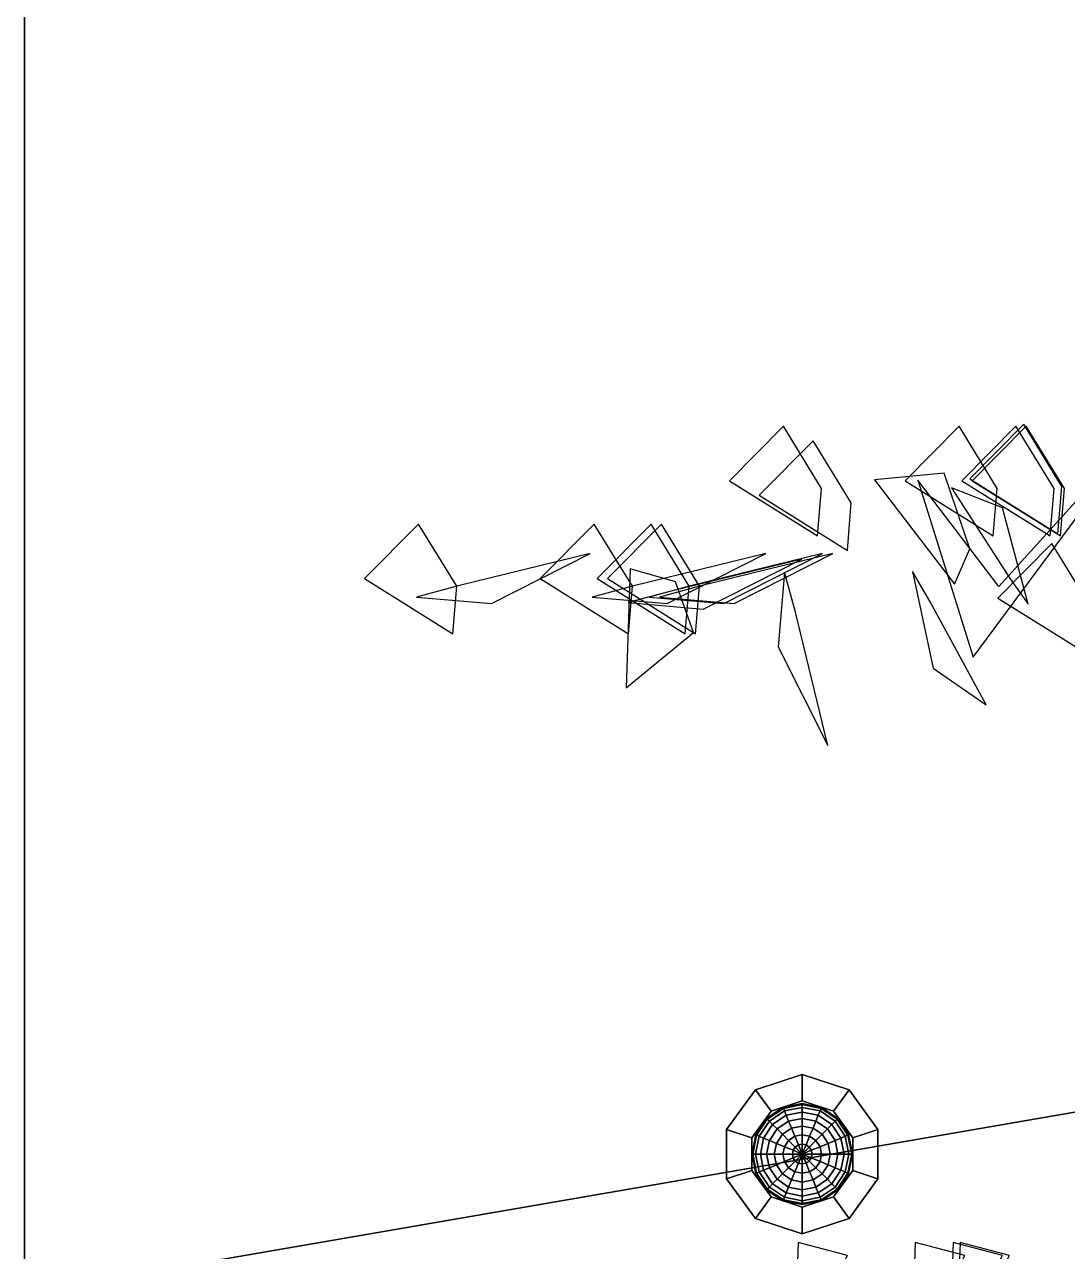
# Model space of a CAD drawing. Header units: millimetres. Extents: x 116.8 to 135.8, y -35.1 to -13.1.
# Drawn here: x 128.843 to 129.877, y -20.523 to -19.307 of the extents above; entities that cross this region are included whole.
import ezdxf

# ---------------------------------------------------------------- set-up
doc = ezdxf.new("R2010")
doc.units = ezdxf.units.MM
for name, color, linetype in [('copertura', 252, 'Continuous'), ('cromato', 251, 'Continuous'), ('foglie', 62, 'Continuous'), ('lampada', 2, 'Continuous'), ('marmo', 7, 'Continuous'), ('parete_interna', 7, 'Continuous'), ('prato', 83, 'Continuous'), ('RIVESTIMENTO', 33, 'Continuous')]:
    doc.layers.add(name, color=color, linetype=linetype)

msp = doc.modelspace()

# ---------------------------------------------------------------- linework, layer by layer
at = {"layer": 'copertura'}
msp.add_3dface([(127.943, -18.1399, 8.1), (127.943, -20.6399, 8.1), (130.343, -20.6399, 8.1), (130.343, -18.1399, 8.1)], dxfattribs=at)
at = {"layer": 'cromato'}
for points in [[(129.6137, -20.3742, 7.8), (129.6137, -20.3479, 7.8), (129.5674, -20.363, 7.8), (129.5828, -20.3843, 7.8)], [(129.5828, -20.3843, 7.775), (129.5674, -20.363, 7.775), (129.6137, -20.3479, 7.775), (129.6137, -20.3742, 7.775)], [(129.5674, -20.363, 7.8), (129.6137, -20.3479, 7.8), (129.6137, -20.3479, 7.775), (129.5674, -20.363, 7.775)], [(129.6446, -20.3843, 7.8), (129.6601, -20.363, 7.8), (129.6137, -20.3479, 7.8), (129.6137, -20.3742, 7.8)], [(129.6137, -20.3742, 7.775), (129.6137, -20.3479, 7.775), (129.6601, -20.363, 7.775), (129.6446, -20.3843, 7.775)], [(129.6137, -20.3479, 7.8), (129.6601, -20.363, 7.8), (129.6601, -20.363, 7.775), (129.6137, -20.3479, 7.775)], [(129.6137, -20.3479, 7.8), (129.6137, -20.3742, 7.8), (129.6137, -20.3742, 7.775), (129.6137, -20.3479, 7.775)], [(129.5828, -20.3843, 7.8), (129.5674, -20.363, 7.8), (129.5387, -20.4024, 7.8), (129.5637, -20.4106, 7.8)], [(129.5637, -20.4106, 7.775), (129.5387, -20.4024, 7.775), (129.5674, -20.363, 7.775), (129.5828, -20.3843, 7.775)], [(129.5387, -20.4024, 7.8), (129.5674, -20.363, 7.8), (129.5674, -20.363, 7.775), (129.5387, -20.4024, 7.775)], [(129.5674, -20.363, 7.8), (129.5828, -20.3843, 7.8), (129.5828, -20.3843, 7.775), (129.5674, -20.363, 7.775)], [(129.6637, -20.4106, 7.8), (129.6887, -20.4024, 7.8), (129.6601, -20.363, 7.8), (129.6446, -20.3843, 7.8)], [(129.6446, -20.3843, 7.775), (129.6601, -20.363, 7.775), (129.6887, -20.4024, 7.775), (129.6637, -20.4106, 7.775)], [(129.6446, -20.3843, 7.8), (129.6601, -20.363, 7.8), (129.6601, -20.363, 7.775), (129.6446, -20.3843, 7.775)], [(129.6601, -20.363, 7.8), (129.6887, -20.4024, 7.8), (129.6887, -20.4024, 7.775), (129.6601, -20.363, 7.775)], [(129.6137, -20.3742, 7.775), (129.5828, -20.3843, 7.775), (129.5828, -20.3843, 7.8), (129.6137, -20.3742, 7.8)], [(129.6446, -20.3843, 7.775), (129.6137, -20.3742, 7.775), (129.6137, -20.3742, 7.8), (129.6446, -20.3843, 7.8)], [(129.5828, -20.3843, 7.775), (129.5637, -20.4106, 7.775), (129.5637, -20.4106, 7.8), (129.5828, -20.3843, 7.8)], [(129.6637, -20.4106, 7.775), (129.6446, -20.3843, 7.775), (129.6446, -20.3843, 7.8), (129.6637, -20.4106, 7.8)], [(129.5637, -20.4431, 7.8), (129.5387, -20.4512, 7.8), (129.5387, -20.4024, 7.8), (129.5637, -20.4106, 7.8)], [(129.5637, -20.4106, 7.775), (129.5387, -20.4024, 7.775), (129.5387, -20.4512, 7.775), (129.5637, -20.4431, 7.775)], [(129.5637, -20.4106, 7.8), (129.5387, -20.4024, 7.8), (129.5387, -20.4024, 7.775), (129.5637, -20.4106, 7.775)], [(129.5387, -20.4024, 7.8), (129.5387, -20.4512, 7.8), (129.5387, -20.4512, 7.775), (129.5387, -20.4024, 7.775)], [(129.5637, -20.4431, 7.775), (129.5637, -20.4106, 7.775), (129.5637, -20.4106, 7.8), (129.5637, -20.4431, 7.8)], [(129.6637, -20.4431, 7.8), (129.6887, -20.4512, 7.8), (129.6887, -20.4024, 7.8), (129.6637, -20.4106, 7.8)], [(129.6637, -20.4106, 7.775), (129.6887, -20.4024, 7.775), (129.6887, -20.4512, 7.775), (129.6637, -20.4431, 7.775)], [(129.6887, -20.4024, 7.8), (129.6637, -20.4106, 7.8), (129.6637, -20.4106, 7.775), (129.6887, -20.4024, 7.775)], [(129.6637, -20.4431, 7.775), (129.6637, -20.4106, 7.775), (129.6637, -20.4106, 7.8), (129.6637, -20.4431, 7.8)], [(129.6887, -20.4024, 7.8), (129.6887, -20.4512, 7.8), (129.6887, -20.4512, 7.775), (129.6887, -20.4024, 7.775)], [(129.5828, -20.4693, 7.8), (129.5674, -20.4906, 7.8), (129.5387, -20.4512, 7.8), (129.5637, -20.4431, 7.8)], [(129.5637, -20.4431, 7.775), (129.5387, -20.4512, 7.775), (129.5674, -20.4906, 7.775), (129.5828, -20.4693, 7.775)], [(129.5637, -20.4431, 7.8), (129.5387, -20.4512, 7.8), (129.5387, -20.4512, 7.775), (129.5637, -20.4431, 7.775)], [(129.5828, -20.4693, 7.775), (129.5637, -20.4431, 7.775), (129.5637, -20.4431, 7.8), (129.5828, -20.4693, 7.8)], [(129.6637, -20.4431, 7.8), (129.6887, -20.4512, 7.8), (129.6601, -20.4906, 7.8), (129.6446, -20.4693, 7.8)], [(129.6446, -20.4693, 7.775), (129.6601, -20.4906, 7.775), (129.6887, -20.4512, 7.775), (129.6637, -20.4431, 7.775)], [(129.6637, -20.4431, 7.775), (129.6446, -20.4693, 7.775), (129.6446, -20.4693, 7.8), (129.6637, -20.4431, 7.8)], [(129.6887, -20.4512, 7.8), (129.6637, -20.4431, 7.8), (129.6637, -20.4431, 7.775), (129.6887, -20.4512, 7.775)], [(129.5387, -20.4512, 7.8), (129.5674, -20.4906, 7.8), (129.5674, -20.4906, 7.775), (129.5387, -20.4512, 7.775)], [(129.6601, -20.4906, 7.8), (129.6887, -20.4512, 7.8), (129.6887, -20.4512, 7.775), (129.6601, -20.4906, 7.775)], [(129.6137, -20.4794, 7.8), (129.6137, -20.5057, 7.8), (129.5674, -20.4906, 7.8), (129.5828, -20.4693, 7.8)], [(129.5828, -20.4693, 7.775), (129.5674, -20.4906, 7.775), (129.6137, -20.5057, 7.775), (129.6137, -20.4794, 7.775)], [(129.5828, -20.4693, 7.8), (129.5674, -20.4906, 7.8), (129.5674, -20.4906, 7.775), (129.5828, -20.4693, 7.775)], [(129.6137, -20.4794, 7.775), (129.5828, -20.4693, 7.775), (129.5828, -20.4693, 7.8), (129.6137, -20.4794, 7.8)], [(129.6446, -20.4693, 7.8), (129.6601, -20.4906, 7.8), (129.6137, -20.5057, 7.8), (129.6137, -20.4794, 7.8)], [(129.6137, -20.4794, 7.775), (129.6137, -20.5057, 7.775), (129.6601, -20.4906, 7.775), (129.6446, -20.4693, 7.775)], [(129.6446, -20.4693, 7.775), (129.6137, -20.4794, 7.775), (129.6137, -20.4794, 7.8), (129.6446, -20.4693, 7.8)], [(129.6446, -20.4693, 7.8), (129.6601, -20.4906, 7.8), (129.6601, -20.4906, 7.775), (129.6446, -20.4693, 7.775)], [(129.6137, -20.4794, 7.8), (129.6137, -20.5057, 7.8), (129.6137, -20.5057, 7.775), (129.6137, -20.4794, 7.775)], [(129.5674, -20.4906, 7.8), (129.6137, -20.5057, 7.8), (129.6137, -20.5057, 7.775), (129.5674, -20.4906, 7.775)], [(129.6137, -20.5057, 7.8), (129.6601, -20.4906, 7.8), (129.6601, -20.4906, 7.775), (129.6137, -20.5057, 7.775)]]:
    msp.add_3dface(points, dxfattribs=at)
at = {"layer": 'foglie'}
for points in [[(129.6329, -19.7672, 2.5103), (129.595, -19.7056, 2.477), (129.5416, -19.7596, 2.3709), (129.6289, -19.8142, 2.4844)], [(129.807, -19.7672, 2.0342), (129.7691, -19.7056, 2.0009), (129.7157, -19.7596, 1.8948), (129.803, -19.8142, 2.0083)], [(129.9541, -19.7034, 1.6814), (129.8086, -19.8643, 1.8324), (129.7282, -19.759, 1.7509), (129.7831, -19.9343, 1.7633)], [(129.8633, -19.7672, 2.6997), (129.8255, -19.7056, 2.6664), (129.772, -19.7596, 2.5603), (129.8593, -19.8142, 2.6738)], [(129.871, -19.7652, 3.5202), (129.8332, -19.7035, 3.487), (129.7797, -19.7575, 3.3809), (129.8671, -19.8122, 3.4944)], [(129.8735, -19.7672, 3.0529), (129.8357, -19.7056, 3.0197), (129.7822, -19.7596, 2.9136), (129.8696, -19.8142, 3.0271)], [(129.6623, -19.7816, 1.6386), (129.6245, -19.7199, 1.6053), (129.571, -19.774, 1.4992), (129.6584, -19.8286, 1.6127)], [(129.7798, -19.8271, 1.8029), (129.7542, -19.7522, 1.7944), (129.6852, -19.7588, 1.6838), (129.7646, -19.8619, 1.7648)], [(129.8199, -19.8566, 2.2499), (129.8377, -19.882, 2.277), (129.8121, -19.7864, 2.277), (129.7617, -19.7667, 2.1657)], [(129.2713, -19.8641, 2.6466), (129.2335, -19.8025, 2.6133), (129.18, -19.8565, 2.5072), (129.2674, -19.9111, 2.6207)], [(129.4454, -19.8641, 2.1705), (129.4076, -19.8025, 2.1372), (129.3541, -19.8565, 2.0311), (129.4415, -19.9111, 2.1446)], [(129.5018, -19.8641, 2.836), (129.4639, -19.8025, 2.8027), (129.4105, -19.8565, 2.6966), (129.4978, -19.9111, 2.8102)], [(129.512, -19.8641, 3.1892), (129.4742, -19.8025, 3.156), (129.4207, -19.8565, 3.0499), (129.508, -19.9111, 3.1634)], [(129.8989, -19.8834, 1.9654), (129.8611, -19.8217, 1.9322), (129.8076, -19.8758, 1.8261), (129.895, -19.9304, 1.9396)], [(129.2713, -19.8641, 2.6466), (129.2315, -19.8748, 2.6466), (129.3057, -19.8813, 2.5814), (129.4034, -19.8318, 2.639)], [(129.4454, -19.8641, 2.1705), (129.4056, -19.8748, 2.1705), (129.4798, -19.8813, 2.1053), (129.5775, -19.8318, 2.1629)], [(129.4811, -19.8696, 3.6004), (129.4413, -19.8803, 3.6004), (129.5155, -19.8868, 3.5352), (129.6132, -19.8373, 3.5928)], [(129.5018, -19.8641, 2.836), (129.4619, -19.8748, 2.836), (129.5361, -19.8813, 2.7708), (129.6338, -19.8318, 2.8284)], [(129.512, -19.8641, 3.1892), (129.4722, -19.8748, 3.1892), (129.5464, -19.8813, 3.124), (129.6441, -19.8318, 3.1817)], [(129.4881, -19.8597, 3.6155), (129.4433, -19.8467, 3.551), (129.4393, -19.9647, 3.4954), (129.5059, -19.91, 3.6222)], [(129.6069, -19.8899, 3.6699), (129.5962, -19.8501, 3.6699), (129.5897, -19.9243, 3.6047), (129.6392, -20.022, 3.6623)], [(129.7402, -19.8789, 3.4396), (129.723, -19.8494, 3.4166), (129.7434, -19.9454, 3.4035), (129.7961, -19.9816, 3.5095)], [(129.6357, -20.5697, 1.7644), (129.6587, -20.5273, 1.7422), (129.6096, -20.5144, 1.6715), (129.6072, -20.5831, 1.7472)], [(129.7517, -20.5697, 1.447), (129.7747, -20.5273, 1.4248), (129.7257, -20.5144, 1.3541), (129.7233, -20.5831, 1.4298)], [(129.7893, -20.5697, 1.8907), (129.8123, -20.5273, 1.8685), (129.7633, -20.5144, 1.7978), (129.7608, -20.5831, 1.8734)], [(129.7961, -20.5697, 2.1262), (129.8191, -20.5273, 2.104), (129.7701, -20.5144, 2.0332), (129.7677, -20.5831, 2.1089)]]:
    msp.add_3dface(points, dxfattribs=at)
at = {"layer": 'lampada'}
for points in [[(129.595, -20.3815, 7.7652), (129.6137, -20.3778, 7.7652), (129.6137, -20.3768, 7.775), (129.5946, -20.3806, 7.775)], [(129.596, -20.3841, 7.7559), (129.6137, -20.3806, 7.7559), (129.6137, -20.3778, 7.7652), (129.595, -20.3815, 7.7652)], [(129.6137, -20.3778, 7.7652), (129.6325, -20.3815, 7.7652), (129.6329, -20.3806, 7.775), (129.6137, -20.3768, 7.775)], [(129.6137, -20.3806, 7.7559), (129.6314, -20.3841, 7.7559), (129.6325, -20.3815, 7.7652), (129.6137, -20.3778, 7.7652)], [(129.5791, -20.3921, 7.7652), (129.595, -20.3815, 7.7652), (129.5946, -20.3806, 7.775), (129.5784, -20.3915, 7.775)], [(129.5811, -20.3941, 7.7559), (129.596, -20.3841, 7.7559), (129.595, -20.3815, 7.7652), (129.5791, -20.3921, 7.7652)], [(129.5843, -20.3974, 7.7472), (129.5978, -20.3884, 7.7472), (129.596, -20.3841, 7.7559), (129.5811, -20.3941, 7.7559)], [(129.5887, -20.4018, 7.7396), (129.6002, -20.3941, 7.7396), (129.5978, -20.3884, 7.7472), (129.5843, -20.3974, 7.7472)], [(129.5978, -20.3884, 7.7472), (129.6137, -20.3852, 7.7472), (129.6137, -20.3806, 7.7559), (129.596, -20.3841, 7.7559)], [(129.6002, -20.3941, 7.7396), (129.6137, -20.3915, 7.7396), (129.6137, -20.3852, 7.7472), (129.5978, -20.3884, 7.7472)], [(129.6137, -20.3852, 7.7472), (129.6296, -20.3884, 7.7472), (129.6314, -20.3841, 7.7559), (129.6137, -20.3806, 7.7559)], [(129.6137, -20.3915, 7.7396), (129.6273, -20.3941, 7.7396), (129.6296, -20.3884, 7.7472), (129.6137, -20.3852, 7.7472)], [(129.6273, -20.3941, 7.7396), (129.6387, -20.4018, 7.7396), (129.6431, -20.3974, 7.7472), (129.6296, -20.3884, 7.7472)], [(129.6296, -20.3884, 7.7472), (129.6431, -20.3974, 7.7472), (129.6464, -20.3941, 7.7559), (129.6314, -20.3841, 7.7559)], [(129.6314, -20.3841, 7.7559), (129.6464, -20.3941, 7.7559), (129.6484, -20.3921, 7.7652), (129.6325, -20.3815, 7.7652)], [(129.6325, -20.3815, 7.7652), (129.6484, -20.3921, 7.7652), (129.6491, -20.3915, 7.775), (129.6329, -20.3806, 7.775)], [(129.5684, -20.408, 7.7652), (129.5791, -20.3921, 7.7652), (129.5784, -20.3915, 7.775), (129.5675, -20.4077, 7.775)], [(129.571, -20.4091, 7.7559), (129.5811, -20.3941, 7.7559), (129.5791, -20.3921, 7.7652), (129.5684, -20.408, 7.7652)], [(129.5753, -20.4109, 7.7472), (129.5843, -20.3974, 7.7472), (129.5811, -20.3941, 7.7559), (129.571, -20.4091, 7.7559)], [(129.5811, -20.4133, 7.7396), (129.5887, -20.4018, 7.7396), (129.5843, -20.3974, 7.7472), (129.5753, -20.4109, 7.7472)], [(129.5881, -20.4162, 7.7334), (129.5941, -20.4072, 7.7334), (129.5887, -20.4018, 7.7396), (129.5811, -20.4133, 7.7396)], [(129.5941, -20.4072, 7.7334), (129.6031, -20.4011, 7.7334), (129.6002, -20.3941, 7.7396), (129.5887, -20.4018, 7.7396)], [(129.6002, -20.4133, 7.7288), (129.6064, -20.4091, 7.7288), (129.6031, -20.4011, 7.7334), (129.5941, -20.4072, 7.7334)], [(129.6031, -20.4011, 7.7334), (129.6137, -20.399, 7.7334), (129.6137, -20.3915, 7.7396), (129.6002, -20.3941, 7.7396)], [(129.6064, -20.4091, 7.7288), (129.6137, -20.4077, 7.7288), (129.6137, -20.399, 7.7334), (129.6031, -20.4011, 7.7334)], [(129.6137, -20.399, 7.7334), (129.6244, -20.4011, 7.7334), (129.6273, -20.3941, 7.7396), (129.6137, -20.3915, 7.7396)], [(129.6137, -20.4077, 7.7288), (129.621, -20.4091, 7.7288), (129.6244, -20.4011, 7.7334), (129.6137, -20.399, 7.7334)], [(129.621, -20.4091, 7.7288), (129.6273, -20.4133, 7.7288), (129.6334, -20.4072, 7.7334), (129.6244, -20.4011, 7.7334)], [(129.6244, -20.4011, 7.7334), (129.6334, -20.4072, 7.7334), (129.6387, -20.4018, 7.7396), (129.6273, -20.3941, 7.7396)], [(129.6334, -20.4072, 7.7334), (129.6394, -20.4162, 7.7334), (129.6464, -20.4133, 7.7396), (129.6387, -20.4018, 7.7396)], [(129.6387, -20.4018, 7.7396), (129.6464, -20.4133, 7.7396), (129.6521, -20.4109, 7.7472), (129.6431, -20.3974, 7.7472)], [(129.6431, -20.3974, 7.7472), (129.6521, -20.4109, 7.7472), (129.6564, -20.4091, 7.7559), (129.6464, -20.3941, 7.7559)], [(129.6464, -20.3941, 7.7559), (129.6564, -20.4091, 7.7559), (129.659, -20.408, 7.7652), (129.6484, -20.3921, 7.7652)], [(129.6484, -20.3921, 7.7652), (129.659, -20.408, 7.7652), (129.6599, -20.4077, 7.775), (129.6491, -20.3915, 7.775)], [(129.5647, -20.4268, 7.7652), (129.5684, -20.408, 7.7652), (129.5675, -20.4077, 7.775), (129.5637, -20.4268, 7.775)], [(129.5675, -20.4268, 7.7559), (129.571, -20.4091, 7.7559), (129.5684, -20.408, 7.7652), (129.5647, -20.4268, 7.7652)], [(129.5722, -20.4268, 7.7472), (129.5753, -20.4109, 7.7472), (129.571, -20.4091, 7.7559), (129.5675, -20.4268, 7.7559)], [(129.5784, -20.4268, 7.7396), (129.5811, -20.4133, 7.7396), (129.5753, -20.4109, 7.7472), (129.5722, -20.4268, 7.7472)], [(129.5859, -20.4268, 7.7334), (129.5881, -20.4162, 7.7334), (129.5811, -20.4133, 7.7396), (129.5784, -20.4268, 7.7396)], [(129.596, -20.4195, 7.7288), (129.6002, -20.4133, 7.7288), (129.5941, -20.4072, 7.7334), (129.5881, -20.4162, 7.7334)], [(129.6047, -20.4231, 7.726), (129.6068, -20.4199, 7.726), (129.6002, -20.4133, 7.7288), (129.596, -20.4195, 7.7288)], [(129.6068, -20.4199, 7.726), (129.61, -20.4178, 7.726), (129.6064, -20.4091, 7.7288), (129.6002, -20.4133, 7.7288)], [(129.61, -20.4178, 7.726), (129.6137, -20.4171, 7.726), (129.6137, -20.4077, 7.7288), (129.6064, -20.4091, 7.7288)], [(129.6137, -20.4171, 7.726), (129.6175, -20.4178, 7.726), (129.621, -20.4091, 7.7288), (129.6137, -20.4077, 7.7288)], [(129.6175, -20.4178, 7.726), (129.6206, -20.4199, 7.726), (129.6273, -20.4133, 7.7288), (129.621, -20.4091, 7.7288)], [(129.6206, -20.4199, 7.726), (129.6227, -20.4231, 7.726), (129.6314, -20.4195, 7.7288), (129.6273, -20.4133, 7.7288)], [(129.6273, -20.4133, 7.7288), (129.6314, -20.4195, 7.7288), (129.6394, -20.4162, 7.7334), (129.6334, -20.4072, 7.7334)], [(129.6394, -20.4162, 7.7334), (129.6415, -20.4268, 7.7334), (129.6491, -20.4268, 7.7396), (129.6464, -20.4133, 7.7396)], [(129.6464, -20.4133, 7.7396), (129.6491, -20.4268, 7.7396), (129.6553, -20.4268, 7.7472), (129.6521, -20.4109, 7.7472)], [(129.6521, -20.4109, 7.7472), (129.6553, -20.4268, 7.7472), (129.6599, -20.4268, 7.7559), (129.6564, -20.4091, 7.7559)], [(129.6564, -20.4091, 7.7559), (129.6599, -20.4268, 7.7559), (129.6628, -20.4268, 7.7652), (129.659, -20.408, 7.7652)], [(129.659, -20.408, 7.7652), (129.6628, -20.4268, 7.7652), (129.6637, -20.4268, 7.775), (129.6599, -20.4077, 7.775)], [(129.5946, -20.4268, 7.7288), (129.596, -20.4195, 7.7288), (129.5881, -20.4162, 7.7334), (129.5859, -20.4268, 7.7334)], [(129.604, -20.4268, 7.726), (129.6047, -20.4231, 7.726), (129.596, -20.4195, 7.7288), (129.5946, -20.4268, 7.7288)], [(129.6137, -20.4268, 7.725), (129.6137, -20.4268, 7.725), (129.6047, -20.4231, 7.726), (129.604, -20.4268, 7.726)], [(129.6137, -20.4268, 7.725), (129.6137, -20.4268, 7.725), (129.6068, -20.4199, 7.726), (129.6047, -20.4231, 7.726)], [(129.6137, -20.4268, 7.725), (129.6137, -20.4268, 7.725), (129.61, -20.4178, 7.726), (129.6068, -20.4199, 7.726)], [(129.6137, -20.4268, 7.725), (129.6137, -20.4268, 7.725), (129.6137, -20.4171, 7.726), (129.61, -20.4178, 7.726)], [(129.6137, -20.4268, 7.725), (129.6137, -20.4268, 7.725), (129.6175, -20.4178, 7.726), (129.6137, -20.4171, 7.726)], [(129.6137, -20.4268, 7.725), (129.6137, -20.4268, 7.725), (129.6206, -20.4199, 7.726), (129.6175, -20.4178, 7.726)], [(129.6137, -20.4268, 7.725), (129.6137, -20.4268, 7.725), (129.6227, -20.4231, 7.726), (129.6206, -20.4199, 7.726)], [(129.6137, -20.4268, 7.725), (129.6137, -20.4268, 7.725), (129.6235, -20.4268, 7.726), (129.6227, -20.4231, 7.726)], [(129.6227, -20.4231, 7.726), (129.6235, -20.4268, 7.726), (129.6329, -20.4268, 7.7288), (129.6314, -20.4195, 7.7288)], [(129.6314, -20.4195, 7.7288), (129.6329, -20.4268, 7.7288), (129.6415, -20.4268, 7.7334), (129.6394, -20.4162, 7.7334)], [(129.5684, -20.4456, 7.7652), (129.5647, -20.4268, 7.7652), (129.5637, -20.4268, 7.775), (129.5675, -20.4459, 7.775)], [(129.571, -20.4445, 7.7559), (129.5675, -20.4268, 7.7559), (129.5647, -20.4268, 7.7652), (129.5684, -20.4456, 7.7652)], [(129.5753, -20.4427, 7.7472), (129.5722, -20.4268, 7.7472), (129.5675, -20.4268, 7.7559), (129.571, -20.4445, 7.7559)], [(129.5811, -20.4403, 7.7396), (129.5784, -20.4268, 7.7396), (129.5722, -20.4268, 7.7472), (129.5753, -20.4427, 7.7472)], [(129.5881, -20.4374, 7.7334), (129.5859, -20.4268, 7.7334), (129.5784, -20.4268, 7.7396), (129.5811, -20.4403, 7.7396)], [(129.5941, -20.4465, 7.7334), (129.5881, -20.4374, 7.7334), (129.5811, -20.4403, 7.7396), (129.5887, -20.4518, 7.7396)], [(129.596, -20.4341, 7.7288), (129.5946, -20.4268, 7.7288), (129.5859, -20.4268, 7.7334), (129.5881, -20.4374, 7.7334)], [(129.6002, -20.4403, 7.7288), (129.596, -20.4341, 7.7288), (129.5881, -20.4374, 7.7334), (129.5941, -20.4465, 7.7334)], [(129.6047, -20.4305, 7.726), (129.604, -20.4268, 7.726), (129.5946, -20.4268, 7.7288), (129.596, -20.4341, 7.7288)], [(129.6068, -20.4337, 7.726), (129.6047, -20.4305, 7.726), (129.596, -20.4341, 7.7288), (129.6002, -20.4403, 7.7288)], [(129.61, -20.4358, 7.726), (129.6068, -20.4337, 7.726), (129.6002, -20.4403, 7.7288), (129.6064, -20.4445, 7.7288)], [(129.6137, -20.4268, 7.725), (129.6137, -20.4268, 7.725), (129.604, -20.4268, 7.726), (129.6047, -20.4305, 7.726)], [(129.6137, -20.4268, 7.725), (129.6137, -20.4268, 7.725), (129.6047, -20.4305, 7.726), (129.6068, -20.4337, 7.726)], [(129.6137, -20.4366, 7.726), (129.61, -20.4358, 7.726), (129.6064, -20.4445, 7.7288), (129.6137, -20.4459, 7.7288)], [(129.6137, -20.4268, 7.725), (129.6137, -20.4268, 7.725), (129.6068, -20.4337, 7.726), (129.61, -20.4358, 7.726)], [(129.6137, -20.4268, 7.725), (129.6137, -20.4268, 7.725), (129.61, -20.4358, 7.726), (129.6137, -20.4366, 7.726)], [(129.6137, -20.4268, 7.725), (129.6137, -20.4268, 7.725), (129.6227, -20.4305, 7.726), (129.6235, -20.4268, 7.726)], [(129.6137, -20.4268, 7.725), (129.6137, -20.4268, 7.725), (129.6206, -20.4337, 7.726), (129.6227, -20.4305, 7.726)], [(129.6137, -20.4268, 7.725), (129.6137, -20.4268, 7.725), (129.6175, -20.4358, 7.726), (129.6206, -20.4337, 7.726)], [(129.6137, -20.4268, 7.725), (129.6137, -20.4268, 7.725), (129.6137, -20.4366, 7.726), (129.6175, -20.4358, 7.726)], [(129.6175, -20.4358, 7.726), (129.6137, -20.4366, 7.726), (129.6137, -20.4459, 7.7288), (129.621, -20.4445, 7.7288)], [(129.6206, -20.4337, 7.726), (129.6175, -20.4358, 7.726), (129.621, -20.4445, 7.7288), (129.6273, -20.4403, 7.7288)], [(129.6227, -20.4305, 7.726), (129.6206, -20.4337, 7.726), (129.6273, -20.4403, 7.7288), (129.6314, -20.4341, 7.7288)], [(129.6235, -20.4268, 7.726), (129.6227, -20.4305, 7.726), (129.6314, -20.4341, 7.7288), (129.6329, -20.4268, 7.7288)], [(129.6314, -20.4341, 7.7288), (129.6273, -20.4403, 7.7288), (129.6334, -20.4465, 7.7334), (129.6394, -20.4374, 7.7334)], [(129.6329, -20.4268, 7.7288), (129.6314, -20.4341, 7.7288), (129.6394, -20.4374, 7.7334), (129.6415, -20.4268, 7.7334)], [(129.6394, -20.4374, 7.7334), (129.6334, -20.4465, 7.7334), (129.6387, -20.4518, 7.7396), (129.6464, -20.4403, 7.7396)], [(129.6415, -20.4268, 7.7334), (129.6394, -20.4374, 7.7334), (129.6464, -20.4403, 7.7396), (129.6491, -20.4268, 7.7396)], [(129.6491, -20.4268, 7.7396), (129.6464, -20.4403, 7.7396), (129.6521, -20.4427, 7.7472), (129.6553, -20.4268, 7.7472)], [(129.6553, -20.4268, 7.7472), (129.6521, -20.4427, 7.7472), (129.6564, -20.4445, 7.7559), (129.6599, -20.4268, 7.7559)], [(129.6599, -20.4268, 7.7559), (129.6564, -20.4445, 7.7559), (129.659, -20.4456, 7.7652), (129.6628, -20.4268, 7.7652)], [(129.6628, -20.4268, 7.7652), (129.659, -20.4456, 7.7652), (129.6599, -20.4459, 7.775), (129.6637, -20.4268, 7.775)], [(129.5791, -20.4615, 7.7652), (129.5684, -20.4456, 7.7652), (129.5675, -20.4459, 7.775), (129.5784, -20.4622, 7.775)], [(129.5811, -20.4595, 7.7559), (129.571, -20.4445, 7.7559), (129.5684, -20.4456, 7.7652), (129.5791, -20.4615, 7.7652)], [(129.5843, -20.4562, 7.7472), (129.5753, -20.4427, 7.7472), (129.571, -20.4445, 7.7559), (129.5811, -20.4595, 7.7559)], [(129.5887, -20.4518, 7.7396), (129.5811, -20.4403, 7.7396), (129.5753, -20.4427, 7.7472), (129.5843, -20.4562, 7.7472)], [(129.6031, -20.4525, 7.7334), (129.5941, -20.4465, 7.7334), (129.5887, -20.4518, 7.7396), (129.6002, -20.4595, 7.7396)], [(129.6064, -20.4445, 7.7288), (129.6002, -20.4403, 7.7288), (129.5941, -20.4465, 7.7334), (129.6031, -20.4525, 7.7334)], [(129.6137, -20.4459, 7.7288), (129.6064, -20.4445, 7.7288), (129.6031, -20.4525, 7.7334), (129.6137, -20.4546, 7.7334)], [(129.621, -20.4445, 7.7288), (129.6137, -20.4459, 7.7288), (129.6137, -20.4546, 7.7334), (129.6244, -20.4525, 7.7334)], [(129.6273, -20.4403, 7.7288), (129.621, -20.4445, 7.7288), (129.6244, -20.4525, 7.7334), (129.6334, -20.4465, 7.7334)], [(129.6334, -20.4465, 7.7334), (129.6244, -20.4525, 7.7334), (129.6273, -20.4595, 7.7396), (129.6387, -20.4518, 7.7396)], [(129.6464, -20.4403, 7.7396), (129.6387, -20.4518, 7.7396), (129.6431, -20.4562, 7.7472), (129.6521, -20.4427, 7.7472)], [(129.6521, -20.4427, 7.7472), (129.6431, -20.4562, 7.7472), (129.6464, -20.4595, 7.7559), (129.6564, -20.4445, 7.7559)], [(129.6564, -20.4445, 7.7559), (129.6464, -20.4595, 7.7559), (129.6484, -20.4615, 7.7652), (129.659, -20.4456, 7.7652)], [(129.659, -20.4456, 7.7652), (129.6484, -20.4615, 7.7652), (129.6491, -20.4622, 7.775), (129.6599, -20.4459, 7.775)], [(129.595, -20.4721, 7.7652), (129.5791, -20.4615, 7.7652), (129.5784, -20.4622, 7.775), (129.5946, -20.473, 7.775)], [(129.596, -20.4695, 7.7559), (129.5811, -20.4595, 7.7559), (129.5791, -20.4615, 7.7652), (129.595, -20.4721, 7.7652)], [(129.5978, -20.4652, 7.7472), (129.5843, -20.4562, 7.7472), (129.5811, -20.4595, 7.7559), (129.596, -20.4695, 7.7559)], [(129.6002, -20.4595, 7.7396), (129.5887, -20.4518, 7.7396), (129.5843, -20.4562, 7.7472), (129.5978, -20.4652, 7.7472)], [(129.6137, -20.4622, 7.7396), (129.6002, -20.4595, 7.7396), (129.5978, -20.4652, 7.7472), (129.6137, -20.4684, 7.7472)], [(129.6137, -20.4546, 7.7334), (129.6031, -20.4525, 7.7334), (129.6002, -20.4595, 7.7396), (129.6137, -20.4622, 7.7396)], [(129.6244, -20.4525, 7.7334), (129.6137, -20.4546, 7.7334), (129.6137, -20.4622, 7.7396), (129.6273, -20.4595, 7.7396)], [(129.6273, -20.4595, 7.7396), (129.6137, -20.4622, 7.7396), (129.6137, -20.4684, 7.7472), (129.6296, -20.4652, 7.7472)], [(129.6387, -20.4518, 7.7396), (129.6273, -20.4595, 7.7396), (129.6296, -20.4652, 7.7472), (129.6431, -20.4562, 7.7472)], [(129.6431, -20.4562, 7.7472), (129.6296, -20.4652, 7.7472), (129.6314, -20.4695, 7.7559), (129.6464, -20.4595, 7.7559)], [(129.6464, -20.4595, 7.7559), (129.6314, -20.4695, 7.7559), (129.6325, -20.4721, 7.7652), (129.6484, -20.4615, 7.7652)], [(129.6484, -20.4615, 7.7652), (129.6325, -20.4721, 7.7652), (129.6329, -20.473, 7.775), (129.6491, -20.4622, 7.775)], [(129.6137, -20.4758, 7.7652), (129.595, -20.4721, 7.7652), (129.5946, -20.473, 7.775), (129.6137, -20.4768, 7.775)], [(129.6137, -20.473, 7.7559), (129.596, -20.4695, 7.7559), (129.595, -20.4721, 7.7652), (129.6137, -20.4758, 7.7652)], [(129.6137, -20.4684, 7.7472), (129.5978, -20.4652, 7.7472), (129.596, -20.4695, 7.7559), (129.6137, -20.473, 7.7559)], [(129.6296, -20.4652, 7.7472), (129.6137, -20.4684, 7.7472), (129.6137, -20.473, 7.7559), (129.6314, -20.4695, 7.7559)], [(129.6314, -20.4695, 7.7559), (129.6137, -20.473, 7.7559), (129.6137, -20.4758, 7.7652), (129.6325, -20.4721, 7.7652)], [(129.6325, -20.4721, 7.7652), (129.6137, -20.4758, 7.7652), (129.6137, -20.4768, 7.775), (129.6329, -20.473, 7.775)]]:
    msp.add_3dface(points, dxfattribs=at)
at = {"layer": 'marmo'}
for points in [[(128.843, -18.1399, -0.0183), (128.843, -22.9899, -0.0183), (128.543, -23.1399, -0.0183), (128.543, -18.4399, -0.0183)], [(128.543, -18.4399), (128.543, -23.1399), (128.843, -22.9899), (128.843, -18.1399)], [(128.843, -22.9899, -0.0183), (128.843, -18.1399, -0.0183), (128.843, -18.1399), (128.843, -22.9899)]]:
    msp.add_3dface(points, dxfattribs=at)
at = {"layer": 'parete_interna'}
msp.add_3dface([(130.343, -18.1399, 7.8), (130.343, -20.6399, 7.8), (127.943, -20.6399, 7.8), (127.943, -18.1399, 7.8)], dxfattribs=at)
at = {"layer": 'prato'}
for points in [[(128.843, -22.9899, -0.0183), (128.843, -18.1399, -0.0183), (128.843, -18.1399), (128.843, -22.9899)], [(128.843, -20.5649), (128.843, -18.1399), (129.343, -18.1399), (131.5656, -20.0948)], [(128.843, -18.1399, -0.0183), (128.843, -20.5649, -0.0183), (131.5656, -20.0948, -0.0183), (129.343, -18.1399, -0.0183)], [(131.5656, -20.0948), (129.343, -18.1399), (129.843, -18.1399), (130.0783, -18.1717)], [(129.343, -18.1399, -0.0183), (131.5656, -20.0948, -0.0183), (130.0783, -18.1717, -0.0183), (129.843, -18.1399, -0.0183)], [(128.843, -22.9899), (128.843, -20.5649), (131.5656, -20.0948), (131.343, -22.9899)], [(128.843, -20.5649, -0.0183), (128.843, -22.9899, -0.0183), (131.343, -22.9899, -0.0183), (131.5656, -20.0948, -0.0183)]]:
    msp.add_3dface(points, dxfattribs=at)
at = {"layer": 'RIVESTIMENTO'}
msp.add_3dface([(128.843, -18.1399), (128.543, -18.1399), (128.543, -23.1399), (128.843, -23.1399)], dxfattribs=at)

doc.saveas('drawing.dxf')
